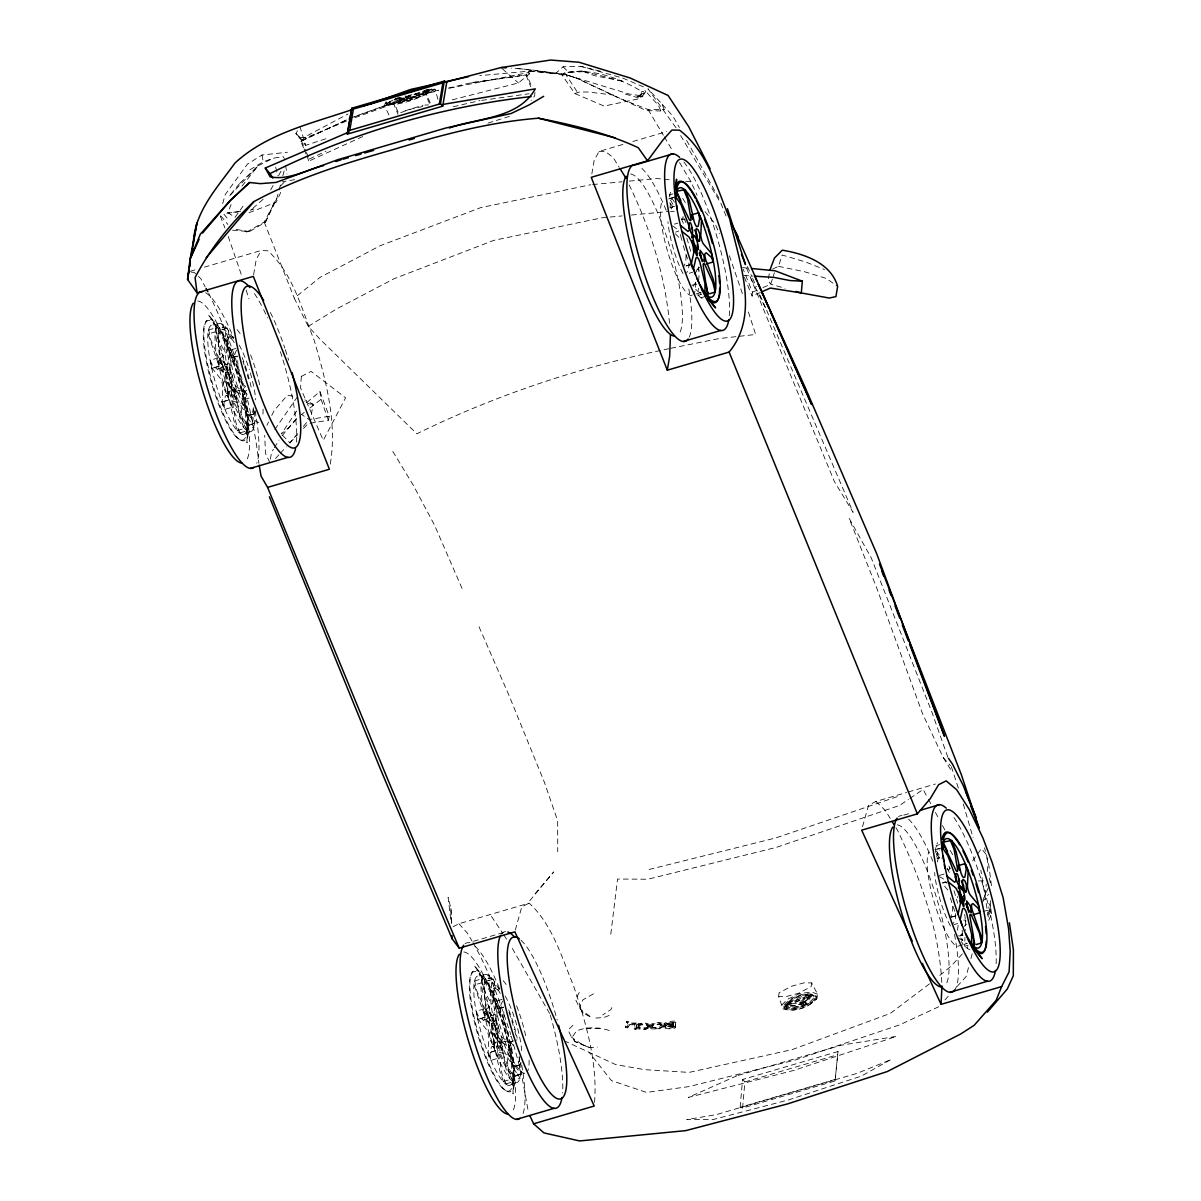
<?xml version="1.0" encoding="UTF-8"?>
<svg xmlns="http://www.w3.org/2000/svg" width="1201" height="1201" viewBox="0 0 1201 1201"><rect width="100%" height="100%" fill="white"/><g stroke="black" fill="none" stroke-linecap="round" stroke-linejoin="round"><path stroke-width="0.75" stroke-dasharray="5 3.75" d="M231.418 394.318L231.177 387.608C236.972 386.347 236.132 394.513 236.672 398.147L236.312 398.777C230.382 402.74 231.373 390.16 231.253 387.172L230.097 386.812M497.469 1045.305L497.229 1038.595C503.009 1037.334 502.183 1045.501 502.709 1049.134L502.363 1049.764C496.433 1053.727 497.409 1041.132 497.304 1038.159L496.148 1037.799M636.275 1026.87L636.26 1027.26A4.894 2.402 -1.4 0 0 636.935 1028.311A5.044 2.477 -1.4 0 0 637.926 1028.882L645.583 1029.527L650.011 1027.155C650.206 1021.796 642.13 1022.937 638.602 1023.807A4.954 2.432 -1.5 0 0 636.56 1025.399L636.38 1026.48A4.954 2.432 -1.4 0 1 638.422 1024.933C642.01 1024.138 648.45 1023.057 650.011 1027.155M636.47 1025.714L636.47 1026.089A4.804 2.372 -1.5 0 0 637.13 1027.125A4.954 2.432 -1.5 0 0 638.106 1027.681L645.628 1028.311L649.981 1025.984M649.846 1026.3L649.966 1025.519A4.954 2.387 -8.1 0 1 651.993 1023.822C655.506 1022.682 663.387 1020.7 663.658 1026.149L659.259 1028.882L651.663 1028.927A5.044 2.432 -8.1 0 1 650.687 1028.446A4.894 2.357 -8.1 0 1 650.011 1027.471L649.846 1026.3A4.894 2.357 -8.1 0 0 650.522 1027.275A5.044 2.432 -8.1 0 0 651.497 1027.756L659.934 1027.501L662.487 1026.345L663.462 1024.363M650.011 1027.471L650.131 1026.705A4.954 2.387 -8.1 0 1 652.158 1024.993L659.95 1023.852L663.628 1025.534M805.976 1005.207C799.791 1004.712 790.408 1009.801 785.454 1005.087C791.489 1008.69 801.022 1001.769 805.976 1005.207L797.539 1008.089L791.444 1008.78L787.045 1008.149L785.454 1005.087C790.964 998.181 803.319 992.506 811.155 995.629L804.07 1003.255C782.992 1009.14 781.521 1003.451 804.4 997.596L804.88 998.601L800.241 1004.081L799.761 1003.075L804.4 997.596M785.919 1007.159L785.934 1006.108M798.44 1007.849L790.168 1009.215L784.238 1007.564A5.314 3.002 -25.4 0 1 784.298 1004.531C791.699 996.575 806.201 990.45 816.155 995.824L816.125 997.506L812.987 1001.214L801.938 1006.813M816.635 996.845L816.605 998.511C809.609 1006.978 795.152 1012.758 784.718 1008.57A5.314 3.002 -25.4 0 1 784.778 1005.537C792.18 997.581 806.682 991.456 816.635 996.845L816.155 995.824M237.708 360.69L238.128 371.604A11.259 2.522 73.7 0 0 240.305 378.78L245.635 386.842M503.759 1011.677L504.18 1022.591A11.259 2.522 73.7 0 0 506.357 1029.767L510.65 1036.568M686.056 255.378L685.846 261.458L684.015 266.082M952.693 906.185L952.498 912.265L950.667 916.888M234.51 361.096L233.429 360.12A11.259 2.522 73.7 0 1 230.817 355.586L225.353 337.271L225.563 326.717L218.522 328.774L218.627 338.727L223.551 359.594A6.11 1.366 73.7 0 0 226.449 364.609L234.51 361.096L234.886 353.785L236.837 349.446M500.547 1012.083L499.481 1011.107A11.259 2.522 73.7 0 1 496.869 1006.573L491.389 988.258L491.599 977.689L484.573 979.761L484.679 989.714L489.603 1010.581A6.11 1.366 73.7 0 0 492.5 1015.581L500.547 1012.083L500.922 1004.772L502.874 1000.433M688.954 262.869L688.683 268.363L686.732 272.702M955.606 913.691L955.32 919.17L953.369 923.509M990.675 900.66L990.074 912.024L988.408 917.444L980.827 870.109M991.471 885.737L988.588 863.579L984.535 847.846M647.909 1027.786C649.831 1021.931 636.86 1022.066 638.106 1027.681L638.602 1023.807M236.027 348.41L230.742 349.956L227.605 364.203M502.063 999.382L496.794 1000.943L493.656 1015.19M760.398 292.428L752.096 296.062L752.426 292.188L743.224 269.264M985.345 895.135L986.261 884.221M987.327 871.491L987.928 864.225L986.471 854.947L981.472 848.522L972.014 861.702M740.131 1107.307L742.563 1079.504L838.013 1051.521L835.07 1080.945L742.578 1108.058L740.131 1107.307L835.581 1079.324M742.578 1108.058L744.875 1081.936L742.563 1079.504M835.07 1080.945L838.013 1051.521M594.555 1102.353C597.663 1062.45 586.013 1023.012 573.477 985.586C561.588 957.002 552.58 924.665 529.146 903.137L458.917 923.719L451.681 927.487M534.955 92.462L534.61 96.035L531.112 100.404M248.127 433.516L246.971 442.944C247.346 398.041 234.435 350.797 207.968 314.257L214.273 321.793M514.178 1084.503L513.022 1093.931C513.382 1049.028 500.487 1001.769 474.02 965.229L480.31 972.78M610.799 934.153L617.539 879.042L647.924 879.222L776.161 847.426L899.594 805.436L908.436 799.431M957.497 930.174L958.458 922.758M778.623 996.485L779.119 992.747L791.759 986.171L804.25 982.793L811.666 982.913L817.596 994.233L816.905 998.842C808.408 1007.099 794.657 1012.563 783.022 1008.87L778.623 996.485L786.039 996.62L798.53 993.242L811.17 986.652L811.666 982.913M247.181 394.378L243.172 389.679L234.585 391.466A6.11 1.366 73.7 0 0 235.096 397.666L242.437 417.302L247.766 425.274L247.091 429.327L254.132 427.271L248.217 418.594L242.302 403.191A11.259 2.522 73.7 0 0 240.77 403.956L242.662 421.371L247.001 430.829L239.96 432.9L237.333 430.498L234.15 421.446L229.391 400.534A6.11 1.366 73.7 0 0 226.494 395.519L225.338 395.925L223.941 403.761L225.112 409.331L232.138 407.259L230.682 402.635L233.024 394.754L226.494 395.519M675.983 127.741L647.97 88.784L662.201 104.247L664.213 109.696L660.835 110.972L658.553 105.568L644.847 90.315L645.748 91.937L640.854 95.765L629.129 94.008L567.968 75.378L561.963 74.837L564.65 72.781C591.553 68.007 618.545 77.51 641.514 91.291L640.508 98.437L604.133 106.078L574.814 93.528L561.963 74.837L530.932 69.718L511.176 68.142M513.232 1045.365L509.209 1040.667L500.637 1042.453A6.11 1.366 73.7 0 0 501.147 1048.653L508.488 1068.274L513.818 1076.261L513.142 1080.315L520.168 1078.258L514.268 1069.581L508.353 1054.178A11.259 2.522 73.7 0 0 506.822 1054.943L508.714 1072.358L513.052 1081.816L506.011 1083.887L503.369 1081.485L500.186 1072.433L495.428 1051.521A6.11 1.366 73.7 0 0 492.545 1046.506L491.374 1046.912L489.993 1054.748L491.149 1060.303L498.19 1058.246L496.734 1053.622L499.076 1045.741L492.545 1046.506M246.836 432.96L247.571 427.766M512.872 1083.948L513.608 1078.753M627.327 1028.011L629.985 1024.603L635.089 1023.477L634.894 1024.633C631.065 1023.883 628.423 1027.846 625.541 1027.711L626.517 1021.3L628.183 1021.586C624.535 1029.662 632.732 1021.39 636.65 1024.243L636.86 1023.072L631.201 1023.027L628.423 1024.168L627.492 1025.999M634.218 1029.197L634.428 1028.041L636.095 1028.326L635.884 1029.482L634.218 1029.197L635.089 1023.477M635.884 1029.482L636.86 1023.072M671.944 1024.483L666.09 1023.537L673.461 1022.186L673.04 1027.38C664.183 1030.533 662.111 1023.402 671.944 1024.483L672.11 1025.654L665.234 1027.05M672.11 1025.654L672.035 1023.868M673.04 1027.38L673.461 1022.186M663.973 1023.597L666.09 1024.543C656.647 1027.951 672.485 1030.278 675.112 1027.831L675.713 1021.42C673.836 1020.28 658.929 1022.727 666.255 1025.729L666.09 1023.537M675.112 1027.831L675.713 1021.42M224.362 366.17L224.647 364.519A11.259 2.522 73.7 0 0 224.182 358.904L216.72 341.594L215.114 331.941L208.088 333.998L217.846 362.462A6.11 1.366 73.7 0 1 218.357 368.662L217.291 369.368L212.127 364.789L210.22 360.225L217.261 358.153L218.387 362.041L224.362 366.17L217.291 369.368M243.172 389.679L242.887 391.331A11.259 2.522 73.7 0 0 243.353 396.946L248.847 414.825L254.807 423.217L247.766 425.274M362.687 136.569L308.897 161.099L309.242 159.057L325.966 151.251M270.39 459.172L271.516 452.372L273.393 449.294M311.389 414.465L313.086 404.257L304.919 399.828M490.413 1017.157L490.684 1015.506A11.259 2.522 73.7 0 0 490.233 1009.891L482.757 992.581L481.166 982.928L474.125 984.985L483.883 1013.434A6.11 1.366 73.7 0 1 484.393 1019.634L483.327 1020.355L478.178 1015.761L476.272 1011.212L483.312 1009.14L484.438 1013.028L490.413 1017.157L483.327 1020.355M509.209 1040.667L508.939 1042.318A11.259 2.522 73.7 0 0 509.389 1047.933L514.899 1065.812L520.859 1074.189L513.818 1076.261M683.054 216.54L682.784 218.192A11.259 2.522 73.7 0 1 681.252 218.957M696.52 271.906L696.805 270.255A11.259 2.522 73.7 0 1 698.336 269.489L699.402 270.465M769.256 273.753L768.115 280.554L770.712 284.202L785.094 288.315M949.706 867.347L949.421 868.999A11.259 2.522 73.7 0 1 947.904 869.764L946.823 868.788M330.275 464.066C337.301 422.437 325.921 380.492 314.332 340.754C301.976 309.933 293.239 273.723 267.868 250.814L261.187 250.484L204.35 267.147M253.621 274.684L256.263 259.356L261.187 250.484M591.838 173.905L594.18 160.273L599.089 151.416L623.965 144.12M626.517 1021.3L626.306 1022.456L627.973 1022.742L628.183 1021.586M625.541 1027.711L625.751 1026.555L627.538 1026.855M231.703 386.257L230.877 388.163L231.733 384.29L232.063 387.322L226.073 366.38C231.328 365.044 228.52 374.637 232.559 377.054A40.519 9.083 73.7 0 0 255.047 411.703M497.754 1037.244L496.929 1039.15L497.784 1035.277L498.1 1038.31L492.125 1017.367C497.379 1016.031 494.557 1025.624 498.61 1028.041A40.519 9.083 73.7 0 0 521.099 1062.69M303.463 428.487L308.177 423.578L328.383 420.275L329.209 416.267L319.931 391.541L306.27 402.981M967.27 948.64L967.751 946.508M388.929 114.981L384.53 105.613L384.966 103.781L392.832 100.253M515.304 930.099L521.744 906.935L529.146 903.137M862.528 826.678L868.548 805.255L875.949 801.457L906.56 792.48M229.706 378.24L232.724 376.423L228.851 366.215M495.758 1029.227L498.76 1027.41L494.902 1017.202M232.544 230.217L249.403 231.613L265.421 222.215L276.755 198.75L278.632 191.665M279.097 189.908L280.959 182.837M282.836 175.766L284.247 170.452M968.471 967.631L966.039 976.653L956.116 987.597M970.903 958.623L972.36 953.219M222.68 203.6L225.188 194.637L247.496 164.042L262.028 155.019L287.474 152.227M987.822 915.162L990.375 906.245L988.828 903.332M988.333 887.704L981.652 903.047L988.558 894.19M772.333 279.157L770.712 284.202L762.395 287.835M772.874 277.476L774.495 272.447M772.708 269.009L778.503 266.337L782.166 255.017L805.556 261.953L824.502 269.549M648.015 1025.954C646.243 1030.953 636.425 1024.858 638.241 1027.38C640.343 1030.068 648.825 1030.248 648.015 1025.414M230.877 388.163L231.253 387.172M496.929 1039.15L497.304 1038.159M452.192 99.863L518.427 82.959L529.296 74.012L530.932 69.718L528.2 72.6L449.054 88.243M638.226 1026.9C640.058 1024.048 645.943 1024.033 648.045 1026.585M237.603 356.112L232.754 357.282L230.982 361.666L230.157 373.661A6.11 1.366 73.7 0 0 232.559 381.588L234.465 385.011L243.187 391.751L249.433 389.424M503.639 1007.099L498.79 1008.27L497.034 1012.653L496.193 1024.648A6.11 1.366 73.7 0 0 498.595 1032.575L500.517 1035.998L509.239 1042.723L517.03 1039.841M243.067 206.182L235.006 217.336L227.815 212.577L231.072 204.515M988.723 920.356L991.621 913.766L990.375 906.245M265.421 222.215L275.584 199.261M280.764 192.34L276.245 202.203L247.241 213.403M430.378 89.459L431.76 89.805A7.491 1.801 -19.6 0 1 430.769 91.892C417.272 98.857 401.329 105.448 386.121 104.547L386.031 101.65M386.121 104.547L390.79 100.809M611.849 1007.639L610.919 1009.606L602.737 1014.89M266.937 425.259L268.544 421.986M271.741 415.441L274.158 410.547L287.339 395.294L296.392 396.645M221.6 359.895L222.395 365.93L225.142 370.403L226.238 369.908L225.082 364.609L222.275 360.03L218.522 360.885L219.753 366.921L222.816 371.935L225.803 370.448M487.651 1010.882L488.432 1016.917L491.179 1021.39L492.275 1020.895L491.134 1015.596L488.327 1011.017L484.573 1011.873L485.805 1017.908L488.867 1022.922L491.855 1021.435M233.94 387.683L234.15 393.673L236.312 398.777M499.991 1038.67L500.201 1044.66L502.363 1049.764M223.506 367.791L219.708 358.664L223.506 367.791L223.551 371.995M489.558 1018.778L485.759 1009.651L489.558 1018.778L489.588 1022.982M205.791 322.213L206.437 321.012M246.625 232.123L264.205 222.035L276.755 198.75M471.828 973.2L472.473 971.999M270.705 189.878L273.348 185.089M278.632 175.496L281.274 170.707M579.287 992.506L575.474 999.337L579.407 1007.594L583.161 1013.043L591.447 1017.457L580.473 1009.335M297.518 130.774L295.926 133.611L299.259 137.635L303.328 140.262L305.7 145.336L328.894 137.785M233.85 399.993L233.61 393.087L231.177 387.608M499.901 1050.98L499.646 1044.074L497.229 1038.595M529.296 74.012L528.2 72.6L530.932 69.718M664.138 1024.783L666.72 1023.417L675.878 1022.591M662.997 1027.215L666.255 1025.729M274.323 447.748L278.992 440.061M800.241 1004.081L804.085 1002.97L810.495 995.989L810.014 994.983L786.07 1004.096C791.369 1001.349 802.133 994.218 811.155 995.629M208.764 329.945L210.821 340.018L218.672 357.523A6.11 1.366 73.7 0 0 220.353 356.682L215.895 326.372L222.921 324.315L222.906 335.049L226.749 351.893A11.259 2.522 73.7 0 1 225.233 352.659L217.351 337.826L215.805 327.873L208.764 329.945L208.088 333.998M474.8 980.932L476.857 991.005L484.709 1008.51A6.11 1.366 73.7 0 0 486.405 1007.669L481.931 977.359L488.972 975.302L488.957 986.036L492.8 1002.88A11.259 2.522 73.7 0 1 491.269 1003.646L483.387 988.813L481.841 978.86L474.8 980.932L474.125 984.985M226.689 381.227L226.509 387.458L228.025 391.196L228.866 392.142L230.157 391.616L229.706 386.001L227.394 381.363L223.446 382.083L223.791 388.238L226.434 393.463L229.631 392.292M492.725 1032.214L492.545 1038.445L494.061 1042.183L494.902 1043.114L496.193 1042.603L495.758 1036.988L493.431 1032.35L489.498 1033.07L489.843 1039.225L492.485 1044.435L495.668 1043.279M625.331 94.098L640.508 98.437L645.748 91.937L641.514 91.291M274.804 429.508L297.172 397.216M296.707 410.997L281.319 433.951L289.141 427.361L298.644 416.777M395.129 98.302C408.865 98.857 392.247 103.106 388.884 102.235M400.669 99.188C402.155 104.367 392.922 103.616 389.514 103.992L388.358 101.83M227.289 393.628L227.875 389.034L226.689 384.35L224.737 380.657L223.971 381.287L224.767 381.438M493.341 1044.615L493.911 1040.021L492.725 1035.337L490.789 1031.644L490.008 1032.275L490.804 1032.425M241.956 186.125L258.17 165.768L273.378 158.187L283.061 156.61L284.472 158.487M282.175 435.723L297.082 417.633M263.124 199.276L250.814 210.115L253.366 209.004L250.033 210.325M282.55 435.227L289.861 442.899L298.869 431.91M303.373 426.43L307.876 420.935M529.761 900.72L553.736 871.926L534.1 894.895M225.758 372.46L226.524 371.544M491.794 1023.447L492.56 1022.531M944.947 999.908L949.916 994.428M811.561 994.758L805.301 1001.634L805.556 1003.601C808.198 1006.198 813.708 1001.003 814.924 997.941L813.542 995.434L811.561 994.758L814.698 997.16M812.041 995.779L805.556 1003.601M243.187 391.751L243.953 390.91L245.635 399.047L249.147 398.026M509.239 1042.723L513.518 1040.877M275.494 458.512L279.097 454.609M280.283 453.302L286.273 446.802M803.949 1003L811.035 995.389L803.964 1002.715L800.121 1003.841L801.668 1003.676M962.331 953.909L950.937 966.28L938.086 976.833M810.675 994.623L803.589 1002.235L786.655 1004.576M289.861 442.899L297.563 434.642M280.554 186.005L284.382 182.027M346.428 121.151L305.654 137.845L303.328 140.262L295.926 133.611L305.7 145.336L299.905 126.525M572.907 1025.279L568.118 1030.053L571.511 1037.229L575.084 1041.627L589.871 1047.632L597.422 1047.062M963.998 926.481L966.565 924.124M220.188 358.423L226.389 352.719M697.165 269.429L699.643 267.147M486.24 1009.41L492.44 1003.706M787.135 1005.582L804.88 998.601M600.395 71.204L580.744 66.325L563.089 66.761L555.432 73.666L530.151 71.069L479.709 75.648M437.945 99.323L435.077 89.174C420.44 98.962 401.629 102.31 384.53 105.613M929.514 983.859L890.241 1013.434L792.315 1049.569L689.119 1072.403L644.592 1069.656L615.678 1064.581L565.551 1041.417M668.957 348.71C581.915 366.5 496.629 394.574 416.852 433.801L320.112 339.282L308.237 326.357L294.26 298.148L320.202 277.266L380.147 245.74L480.565 207.668L590.742 184.729M301.436 414.6L304.243 412.423M309.843 408.07L321.042 399.348L319.931 391.541M390.76 101.5L388.974 103.571M909.908 798.425L923.149 789.432L927.547 797.644M428.847 89.88C418.684 95.224 407.094 101.454 395.369 99.173M218.942 366.29L211.901 368.362L218.942 366.29L219.948 369.593L225.983 374.036L227.229 377.069A11.259 2.522 73.7 0 1 229.406 384.245L230.082 387.548L227.86 395.73L229.091 399.813L222.2 402.245L225.112 409.331M484.979 1017.277L477.938 1019.349L484.979 1017.277L485.985 1020.58L492.035 1025.023L493.266 1028.056A11.259 2.522 73.7 0 1 495.443 1035.232L496.133 1038.535L493.911 1046.717L495.142 1050.8L488.252 1053.232L491.149 1060.303M427.556 89.535L427.811 91.516L406.629 99.173M308.237 326.357L336.85 308.792L394.138 278.692L493.806 240.365L601.626 217.861L622.103 215.925M249.913 169.776L263.214 161.82L273.378 158.187M303.508 147.888L300.805 141.283L349.986 118.283L393.958 102.4L398.192 112.293M354.58 116.767L393.958 102.4M429.327 103.301L425.289 93.393L425.965 93.017L430.198 102.911M471.438 82.869L526.759 74.852L531.698 86.412M429.192 89.159L429.282 91.321L399.828 102.67L399.212 100.914L400.038 100.464L428.667 89.58M299.259 137.635L304.048 137.364L348.125 113.93M642.985 96.14L636.92 96.545L645.748 91.937M786.55 1005.102L810.495 995.989M300.805 141.283L349.311 118.674M938.747 1006.738L899.594 1024.873L795.918 1059.807L689.224 1086.56L646.528 1092.415L611.444 1080.615L589.06 1052.316M752.426 292.188L760.728 288.555M427.181 89.775L402.77 98.377L396.57 97.641M354.926 117.683L413.009 96.711L438.245 90.781M609.192 1015.43L603.773 1017.607L593.204 1018.148M242.737 434.417A56.972 12.761 73.7 0 0 232.258 353.439A56.972 12.761 73.7 0 0 208.644 351.082A56.972 12.761 73.7 0 0 242.737 434.417L249.598 431.714M508.774 1085.404A56.972 12.761 73.7 0 0 498.31 1004.426A56.972 12.761 73.7 0 0 474.68 1002.069A56.972 12.761 73.7 0 0 508.774 1085.404L515.649 1082.702M978.305 880.994L984.189 880.648M675.683 232.138L678.805 230.982M942.335 882.945L945.442 881.789M400.684 112.669L407.604 110.132M509.464 116.347L487.741 123.193M897.177 796.683L775.696 837.968L647.774 869.809M394.408 99.548L400.909 97.326M574.814 93.528L579.227 92.027L588.16 92.012L613.591 95.044M609.252 1030.488C598.638 1027.17 586.673 1026.495 576.39 1031.074L572.592 1036.628L575.084 1041.627L584.317 1045.546M405.292 110.747L423.007 105.163M406.824 98.947L408.895 98.347L408.265 96.59L402.86 98.182L399.242 97.716M190.148 271.306L197.249 269.234M632.837 141.523L666.585 131.63M672.95 193.841L669.437 194.877L674.467 202.128M222.906 329.509L230.907 327.167M669.918 198.45L674.722 197.039M668.747 198.931L675.788 196.874M227.274 337.346L229.826 336.595M672.905 206.692L670.338 207.443A40.519 9.083 73.7 0 1 674.392 208.824M674.407 224.122L677.934 223.101M232.754 357.282L237.318 356.367M222.065 401.87L223.206 406.058L222.065 401.87L229.091 399.813M686.251 265.781L689.764 264.745M689.299 273.228L692.812 272.192M250.754 414.855L253.321 414.105M693.833 284.937L696.385 284.202A40.519 9.083 73.7 0 1 692.346 282.82M248.847 425.109L258.44 422.287A49.721 11.139 73.7 0 1 235.366 379.561A49.721 11.139 73.7 0 1 229.871 328.023M700.648 292.639L691.055 295.446A49.721 11.139 73.7 0 1 667.981 252.72A49.721 11.139 73.7 0 1 662.487 201.183M237.333 430.498L244.358 428.442L240.215 419.149L236.717 400.263A11.259 2.522 73.7 0 0 234.105 395.73L233.024 394.754M701.519 294.41L697.991 295.431L698.427 288.345M705.918 296.287L700.633 297.833L700.934 292.248M908.361 791.954L935.369 784.043M903.828 815.134L911.004 813.032M939.587 844.663L936.074 845.684L939.392 850.068M488.957 980.496L496.944 978.154M934.963 849.738L941.359 847.861M942.44 847.681L935.399 849.753L941.344 858.13M493.311 988.333L495.878 987.582M939.542 857.499L936.99 858.25A40.519 9.083 73.7 0 1 941.044 859.631M939.302 875.454L944.571 873.908M498.79 1008.27L503.354 1007.354M942.725 883.08L946.253 882.044M488.972 1055.964L489.242 1057.045L488.101 1052.857L495.142 1050.8M951.132 917.099L956.401 915.552M501.703 1041.747L511.671 1050.034L515.184 1049.013M954.179 924.56L957.692 923.524M516.805 1065.842L519.357 1065.092M960.47 935.759L963.037 935.009A40.519 9.083 73.7 0 1 958.983 933.627M514.884 1076.096L524.477 1073.274A49.721 11.139 73.7 0 1 501.402 1030.533A49.721 11.139 73.7 0 1 495.908 979.01M962.496 944.857L957.692 946.268A49.721 11.139 73.7 0 1 934.618 903.527A49.721 11.139 73.7 0 1 929.124 851.989M964.088 944.391L967.285 943.446A49.721 11.139 73.7 0 1 960.68 937.981M503.369 1081.485L510.41 1079.429L506.267 1070.136L502.754 1051.25A11.259 2.522 73.7 0 0 500.141 1046.717L499.076 1045.741M968.156 945.217L964.643 946.253L964.958 937.426M744.875 1081.936L837.352 1054.823M799.761 1003.075L803.604 1001.964L810.39 994.578L810.75 995.329M405.458 96.906L428.172 91.291M407.815 95.765L411.868 94.669M415.111 93.828L429.823 90.901L425.785 93.828L411.568 99.473L398.822 102.896L398.207 101.139M404.031 99.743L399.212 100.914M424.869 90.42L428.457 89.55M685.966 266.037L690.8 264.866M950.982 917.234L957.452 915.672M294.695 179.67L282.445 181.801M983.124 911.394L989.669 909.908L991.621 913.766M425.289 93.393L440.166 89.775M448.363 88.138L472.113 82.479L526.759 74.852M453.257 106.709L479.875 100.629M409.331 109.501L423.608 106.288M593.459 993.827L582.875 999.848L579.588 1006.693L583.161 1013.043M670.774 348.275L719.354 338.532L737.504 336.505M636.92 96.545L640.854 95.765M213.027 324.886L220.233 323.459M479.064 975.873L486.27 974.446M240.47 211.361L223.641 213.808L229.331 220.909M329.209 416.267L309.002 419.569L301.316 414.21M238.474 211.871L227.815 212.577M481.706 100.374L529.056 93.768M739.321 336.295L755.654 334.463L747.713 309.903M592.588 184.549L622.013 181.801M629.369 181.111L656.947 178.529L671.299 179.91M631.411 215.039L668.627 211.526M599.764 1028.191L592.138 1028.867L585.578 1027.951M673.626 1023.372L666.255 1024.708L672.2 1025.038M672.875 1026.194L665.069 1025.879M674.947 1026.66L665.114 1027.185L662.832 1026.044M430.108 89.459L435.077 89.174M424.824 105.087L428.457 104.907M425.244 90.51L429.162 90.54M670.488 211.466L674.211 211.331M530.151 71.069L564.455 74.117L576.705 78.185L619.311 98.302L648.06 109.486L664.213 109.696M660.835 110.972L646.168 110.582L576.705 78.185M599.089 151.416L605.784 151.746L613.321 157.766L619.206 167.299M743.644 275.449L752.577 276.02M685.636 181.291L691.025 181.816L697.105 195.238M742.563 267.613L749.784 268.318M313.086 404.257L309.348 403.896L304.784 401.389M191.274 272.117L194.187 272.417L200.822 278.707L205.191 286.799M399.828 98.437L402.935 98.812L408.415 97.026L403.026 98.617L399.408 98.152M396.255 99.007L403.491 99.923M393.988 99.818L401.284 100.944M517.991 68.502L564.455 74.117L579.783 79.176M236.147 229.406L249.403 231.613M681.958 219.243L685.306 219.828M233.234 401.464L241.596 402.905M499.271 1052.451L507.648 1053.893M404.887 95.945L408.265 96.59M405.503 97.701L408.895 98.347M778.503 266.337L804.82 271.816L826.153 278.377L837.637 286.393M218.867 360.195L221.75 363.212M484.919 1011.182L487.786 1014.199M580.744 66.325L619.221 77.104M304.048 137.364L305.654 137.845M817.596 994.233L811.741 992.071L799.536 993.557L787.556 999.292L781.986 1004.787L783.022 1008.87M589.871 1047.632L583.04 1045.065L571.511 1037.229M957.918 938.176L963.487 940.503M622.734 78.08L646.288 88.078M385.491 102.806C400.714 103.706 416.657 97.116 430.153 90.135A7.491 1.801 -19.6 0 0 431.534 88.514L432.165 90.27M672.515 225.833L678.385 230.127M939.167 876.64L943.025 878.577L947.034 883.29M237.137 437.81L238.293 438.44M241.551 440.242A62.242 13.947 73.7 0 0 230.112 351.773A62.242 13.947 73.7 0 0 204.29 349.191A62.242 13.947 73.7 0 0 241.551 440.242L242.767 440.902A63.233 14.157 73.7 0 0 231.147 351.037A63.233 14.157 73.7 0 0 204.921 348.41A63.233 14.157 73.7 0 0 242.767 440.902M503.189 1088.797L504.33 1089.427M507.603 1091.229A62.242 13.947 73.7 0 0 496.163 1002.76A62.242 13.947 73.7 0 0 470.342 1000.178A62.242 13.947 73.7 0 0 507.603 1091.229L508.819 1091.889A63.233 14.157 73.7 0 0 497.199 1002.024A63.233 14.157 73.7 0 0 470.972 999.397A63.233 14.157 73.7 0 0 508.819 1091.889M675.322 233.82L682.003 240.335M226.073 366.38L228.13 369.623L230.322 378.855M492.125 1017.367L494.181 1020.61L496.358 1029.827M215.895 326.372L218.522 328.774M481.931 977.359L484.573 979.761M805.075 1002.58L806.592 1004.351M785.439 1006.153L786.565 1007.129C796.293 1008.765 808.858 1005.327 814.443 996.92L814.218 996.154M502.288 68.757L518.427 82.959M966.039 921.272L964.973 920.296A11.259 2.522 73.7 0 0 963.818 920.236M235.651 390.76L245.635 399.047M875.949 801.457L885.482 810.66L890.226 818.436M563.089 66.761L568.613 72.27L584.587 71.655L581.749 70.904L564.65 72.781L577.351 92.117M947.844 757.215L931.856 712.058L871.25 557.88L849.107 518.247L876.64 587.754L922.578 713.754L943.295 757.711L950.531 765.637M662.201 104.247L673.01 116.287L679.361 127.546M458.917 923.719L467.444 933.222L472.023 941.044M213.493 322.994L217.066 327.107M479.544 973.966L483.102 978.094M705.047 211.661L714.91 223.536L719.474 233.7M944.571 886.128L948.655 891.142M220.819 215.805L227.86 224.452M491.464 916.348L502.769 933.417M503.789 934.963L507.903 941.164M943.295 757.711L952.378 772.258M239.96 432.9L236.012 423.127L232.589 403.446A6.11 1.366 73.7 0 1 234.27 402.605L247.091 429.327M506.011 1083.887L502.048 1074.114L498.64 1054.433A6.11 1.366 73.7 0 1 500.322 1053.592L513.142 1080.315M895.916 827.744L897.823 830.852C920.597 878.982 939.497 930.52 941.869 984.174M392.802 451.411L413.414 485.459L434.432 524.972L462.895 590.382M232.348 388.914L234.255 392.787M498.925 1041.492L500.292 1043.774L498.4 1039.901M549.608 1013.479L510.86 945.893M680.622 135.563L721.05 203.615L726.485 217.171M648.06 109.486L663.342 135.203M664.288 136.809L672.89 151.281M679.571 162.525L691.025 181.816M670.413 199.997L673.851 205.851M472.924 942.605C489.528 971.339 500.337 1003.06 510.695 1034.466M211.766 367.791L220.384 378.54A6.11 1.366 73.7 0 1 222.786 386.467L222.2 402.245M477.803 1018.778L486.435 1029.527A6.11 1.366 73.7 0 1 488.837 1037.454L488.101 1052.857M686.612 140.397L719.009 198.36M208.689 293.284C234.63 346.579 252.33 404.392 258.891 463.361M928.418 799.281L931.045 804.205M935.444 812.401L938.957 818.962M942.47 825.522L945.097 830.446M222.395 365.93L224.227 369.443M488.432 1016.917L490.278 1020.43M223.236 361.051L225.082 364.609M489.287 1012.038L491.134 1015.596M228.385 373.241L225.097 365.765L226.088 368.437M494.437 1024.228L491.134 1016.752L492.14 1019.424M751.18 278.902L766.673 310.368L853.1 512.347L834.335 481.481L745.401 265.211M651.813 1026.239C656.902 1031.719 667.155 1021.45 655.626 1023.447C644.126 1026.84 662.727 1032.89 661.541 1024.588M629.174 184.894C650.582 229.016 665.579 277.011 669.768 325.966M806.712 1004.877L806.111 1003.33M783.758 1006.723L784.238 1007.744M269.82 462.565L265.511 453.468L264.685 435.287M661.706 1025.759C659.499 1023.327 652.834 1023.958 651.978 1027.41M729.367 255.738L743.179 295.866M233.79 357.403L230.742 349.956M499.841 1008.39L496.794 1000.943M747.442 266.502L751.886 276.62M752.622 278.317L756.315 286.739M760.008 295.176L766.673 310.368M479.004 626.757L509.059 695.529L544.518 782.617L557.654 820.748L557.729 851.674M301.481 140.907L305.715 150.801M306.42 152.452L308.537 157.406M744.35 277.161L752.096 296.062M526.083 75.243L530.797 86.787M393.267 102.791L397.996 114.335M304.183 149.54L306.21 154.494M306.886 156.145L308.897 161.099M264.205 222.035L294.26 298.148M220.308 216.06L224.917 227.95M228.22 236.447L241.836 276.125M321.042 399.348L328.383 420.275M951.342 766.718L958.548 788.667M511.266 1036.208L521.054 1071.652L528.515 1112.726M477.938 1019.349L476.272 1011.212M211.901 368.362L210.22 360.225M246.175 290.087L248.877 298.824M963.262 803.949L973.095 837.788M501.027 1039.826L502.138 1043.564M500.201 1044.66L501.327 1048.428M234.976 388.839L236.087 392.577M234.15 393.673L235.276 397.441M275.66 167.119L277.956 176.052M451.546 923.629L450.93 908.421L448.123 897.342L451.111 922.668M989.249 878.021L991.215 886.008M511.671 1050.034L510.005 1041.898M262.028 155.019L263.214 161.82M285.583 165.423L286.979 174.085M673.221 1023.777L673.311 1025.579M957.482 896.531L957.647 897.732M450.93 908.421L451.501 922.713M498.625 1027.936A40.519 9.083 73.7 0 1 499.916 988.963M505.141 996.019A40.519 9.083 73.7 0 1 521.744 1050.815M519.402 1057.015A40.519 9.083 73.7 0 1 506.417 1055.379A40.519 9.083 73.7 0 1 491.029 1003.796A40.519 9.083 73.7 0 1 500.412 993.317M508.774 1009.936A40.519 9.083 73.7 0 1 517.166 1038.099M463.826 951.958A84.31 18.886 73.7 0 1 502.949 1024.438A84.31 18.886 73.7 0 1 512.272 1111.826M520.994 940.233A84.31 18.886 73.7 0 1 557.189 1020.024M501.433 934.123A91.846 20.567 73.7 0 1 506.312 931.676L468.585 942.74A91.846 20.567 73.7 0 0 465.117 943.701M550.268 1015.085A91.846 20.567 73.7 0 1 562.548 1093.045M475.086 946.313A91.846 20.567 73.7 0 1 499.601 988.798M521.714 1065.077A91.846 20.567 73.7 0 1 522.105 1115.714M520.603 1062.6A56.312 12.611 73.7 0 1 503.549 1069.175A56.312 12.611 73.7 0 1 481.106 991.005A56.312 12.611 73.7 0 1 500.111 991.245M509.014 1012.458A56.312 12.611 73.7 0 1 514.448 1029.918M514.914 1031.674A56.312 12.611 73.7 0 1 515.814 1035.217M519.102 1056.67A49.721 11.139 73.7 0 1 505.005 1065.572A49.721 11.139 73.7 0 1 484.483 996.86A49.721 11.139 73.7 0 1 500.262 993.572M503.054 980.601A49.721 11.139 73.7 0 1 506.237 984.685M516.61 1005.807A49.721 11.139 73.7 0 1 526.008 1037.289M529.101 1060.123A49.721 11.139 73.7 0 1 527.119 1071.953M232.589 376.949A40.519 9.083 73.7 0 1 233.88 337.976M239.089 345.032A40.519 9.083 73.7 0 1 249.298 369.563M250.303 372.895A40.519 9.083 73.7 0 1 255.708 399.828M253.306 407.619A40.519 9.083 73.7 0 1 239.735 403.191A40.519 9.083 73.7 0 1 224.917 352.133A40.519 9.083 73.7 0 1 234.36 342.345M242.137 357.463A40.519 9.083 73.7 0 1 251.114 387.112M197.775 300.986A84.31 18.886 73.7 0 1 236.912 373.451A84.31 18.886 73.7 0 1 246.22 460.839M270.39 312.53A84.31 18.886 73.7 0 1 284.772 347.99M285.328 349.701A84.31 18.886 73.7 0 1 288.63 360.21M254.477 293.614A91.846 20.567 73.7 0 1 262.839 308.102M263.604 309.633A91.846 20.567 73.7 0 1 267.478 317.845M280.403 351.713A91.846 20.567 73.7 0 1 296.512 442.058M205.611 292.789A91.846 20.567 73.7 0 1 233.564 337.811M255.017 410.502A91.846 20.567 73.7 0 1 256.729 463.286M254.552 411.613A56.312 12.611 73.7 0 1 237.498 418.188A56.312 12.611 73.7 0 1 215.054 340.018A56.312 12.611 73.7 0 1 234.06 340.258M242.962 361.471A56.312 12.611 73.7 0 1 244.133 364.879M244.704 366.59A56.312 12.611 73.7 0 1 248.397 378.931M253.336 408.94A49.721 11.139 73.7 0 1 237.948 412.784A49.721 11.139 73.7 0 1 218.372 344.837A49.721 11.139 73.7 0 1 234.21 342.585M237.017 329.614A49.721 11.139 73.7 0 1 241.971 336.52M250.574 354.82A49.721 11.139 73.7 0 1 260.332 388.013M263.064 409.136A49.721 11.139 73.7 0 1 262.659 416.477M950.426 925.926A40.519 9.083 73.7 0 1 934.603 872.527M947.034 868.083A40.519 9.083 73.7 0 1 949.466 872.902M962.211 933.357A40.519 9.083 73.7 0 1 956.431 934.378M937.29 862.033A40.519 9.083 73.7 0 1 943.596 858.88M948.82 865.936A40.519 9.083 73.7 0 1 950.396 868.848M964.673 914.351A40.519 9.083 73.7 0 1 965.289 919.245M965.424 920.732A40.519 9.083 73.7 0 1 965.289 930.475M897.267 824.877A84.31 18.886 73.7 0 1 936.39 897.357A84.31 18.886 73.7 0 1 945.712 984.745M898.558 816.62A91.846 20.567 73.7 0 1 902.026 815.659M908.526 819.232A91.846 20.567 73.7 0 1 933.042 861.717M954.495 934.408A91.846 20.567 73.7 0 1 954.81 989.819M953.969 817.521A91.846 20.567 73.7 0 1 995.989 965.964M954.78 911.319A56.972 12.761 73.7 0 1 952.993 906.17M951.853 902.672A56.972 12.761 73.7 0 1 949.676 895.511M969.973 949.511A56.312 12.611 73.7 0 1 961.265 941.584M935.384 852.455A56.312 12.611 73.7 0 1 937.606 842.727M950.141 850.428A56.312 12.611 73.7 0 1 953.579 856.373M936.795 857.004A49.721 11.139 73.7 0 1 938.717 849.182M936.27 853.581A49.721 11.139 73.7 0 1 941.239 860.486M954.014 890.737A49.721 11.139 73.7 0 1 957.572 903.212M962.181 930.099A49.721 11.139 73.7 0 1 961.911 940.458M682.979 273.603A40.519 9.083 73.7 0 1 667.951 221.72M681.192 218.792A40.519 9.083 73.7 0 1 683.639 223.866M695.574 282.55A40.519 9.083 73.7 0 1 689.779 283.571M671.164 209.094A40.519 9.083 73.7 0 1 676.959 208.073M683.759 218.042A40.519 9.083 73.7 0 1 686.191 223.116M698.472 266.877A40.519 9.083 73.7 0 1 698.652 279.668M630.615 174.07A84.31 18.886 73.7 0 1 669.753 246.55A84.31 18.886 73.7 0 1 679.06 333.938M641.889 168.425A91.846 20.567 73.7 0 1 666.405 210.896M688.819 288.976A91.846 20.567 73.7 0 1 688.158 339.012M683.909 162.03A91.846 20.567 73.7 0 1 716.847 236.462A91.846 20.567 73.7 0 1 729.202 316.749M687.527 258.8A56.972 12.761 73.7 0 1 682.528 242.917M681.567 239.359A56.972 12.761 73.7 0 1 679.796 232.228M702.105 298.373A56.312 12.611 73.7 0 1 697.045 294.065M669.182 197.009A56.312 12.611 73.7 0 1 670.969 191.92M682.663 198.345A56.312 12.611 73.7 0 1 686.071 203.96M699.567 292.353A49.721 11.139 73.7 0 1 692.962 285.643M670.083 208.133A49.721 11.139 73.7 0 1 672.08 198.36M669.633 202.774A49.721 11.139 73.7 0 1 672.815 206.857M686.807 238.158A49.721 11.139 73.7 0 1 690.92 252.405M695.679 282.295A49.721 11.139 73.7 0 1 693.698 294.125M301.346 376.408L300.55 388.013L323.279 440.362L345.603 397.816L311.119 371.409L301.346 376.408M239.464 183.663L229.061 196.394L258.17 165.768L239.464 183.663M890.241 1059.913L861.342 1076.111L788.261 1099.996L713.859 1119.362L686.777 1119.557L716.066 1114.693L856.808 1073.439L890.241 1059.913M736.904 1075.781L688.338 1097.414L793.906 1070.376L896.622 1036.343L841.045 1045.245L736.904 1075.781M622.253 81.113L594.405 75.663L581.749 70.904L622.253 81.113M494.302 1048.593L493.911 1043.864L494.302 1048.593M228.25 397.606L227.86 392.877L228.25 397.606M492.035 1024.648A8.167 1.832 73.7 0 0 496.478 1037.874A8.167 1.832 73.7 0 0 496.268 1028.491A8.167 1.832 73.7 0 0 492.035 1024.648M491.314 1025.399A7.506 1.681 73.7 0 0 495.397 1037.544A7.506 1.681 73.7 0 0 495.202 1028.927A7.506 1.681 73.7 0 0 491.314 1025.399M225.998 373.661A8.167 1.832 73.7 0 0 230.442 386.887A8.167 1.832 73.7 0 0 230.217 377.504A8.167 1.832 73.7 0 0 225.998 373.661M225.278 374.412A7.506 1.681 73.7 0 0 229.346 386.557A7.506 1.681 73.7 0 0 229.151 377.94A7.506 1.681 73.7 0 0 225.278 374.412"/><path stroke-width="1.5" d="M702.27 261.638L699.327 252.705L701.174 256.218M968.907 912.445L965.979 903.512L967.811 907.025M670.443 335.049L669.663 356.322L667.306 370.193L729.112 352.073C760.458 314.407 738.72 260.947 729.728 218.972C717.102 188.332 707.074 150.801 679.466 130.143L671.914 130.053L662.862 140.142L647.519 160.814L591.252 177.313L667.306 370.193M675.998 189.968L676.583 179.204L675.623 187.056M751.586 268.499L775.035 270.765L802.343 281.184L801.292 292.954L829.275 298.058L835.926 296.587L837.637 286.393C830.912 262.809 804.13 253.801 782.286 250.183L774.435 258.08L769.826 270.345M912.25 941.179L861.687 830.176L917.354 813.858L930.25 798.65L938.612 784.718L946.178 780.875L956.702 789.778L969.507 809.834L982.928 837.953L992.281 862.798L1003.135 897.702L1008.585 928.718L1010.206 951.267L1009.095 971.834L1001.649 986.576L941.029 1004.351L941.959 985.991M189.082 270.375L187.581 279.488L197.069 292.879L253.336 276.38L329.389 469.261L267.598 487.381L261.037 476.121L259.206 465.177M189.683 266.727L190.283 263.094M192.1 252.15L192.7 248.517M193.301 244.869C193.721 212.412 217.141 187.896 234.886 163.126C267.298 133.056 312.305 123.358 352.959 109.321M347.299 134.137L351.803 108.225L444.28 81.113L446.757 82.088L442.734 106.153L347.299 134.137L351.803 108.225M349.836 130.203L353.379 109.066L442.899 82.809L439.356 103.962M442.734 106.153L440.497 103.721L444.28 81.113M190.268 260.977L187.581 279.488L190.073 259.086L196.904 222.996L190.899 257.359M707.764 294.275L706.218 284.322M974.401 945.082L972.855 935.129M697.346 240.2L697.06 234.69L694.703 230.007M963.983 891.007L963.697 885.497L961.34 880.828M693.367 243.668C698.907 268.123 698.216 249.102 693.848 243.908M960.019 894.475C965.544 918.93 964.853 899.909 960.485 894.715M971.684 944.181L971.579 934.228L966.64 913.361A6.11 1.366 73.7 0 0 963.757 908.361L962.602 908.752L960.184 919.456M1001.649 986.576L996.154 1000.328L974.191 1025.279L960.8 1033.926L887.284 1071.547L787.571 1103.914L685.711 1130.636L579.663 1140.95L543.948 1132.903L533.604 1123.806L529.971 1115.894M691.401 263.394L693.803 252.675L693.412 248.487A6.11 1.366 73.7 0 0 691.01 240.56L689.089 237.137L681.613 231.102M693.547 268.649L695.949 257.945L697.105 257.539A6.11 1.366 73.7 0 1 700.003 262.554L704.927 283.421L705.032 293.374L707.674 295.776L703.201 265.466A6.11 1.366 73.7 0 1 704.882 264.625L712.748 282.13L714.7 289.891L714.79 292.203L709.521 293.75M958.038 914.216L960.44 903.497L960.049 899.294A6.11 1.366 73.7 0 0 957.647 891.382L955.726 887.944L948.25 881.909M199.096 239.359L190.073 259.086L200.312 234.195L230.022 200.702L249.628 182.507L260.452 183.648L276.095 182.417L337.811 159.688L445.976 127.967L511.131 113.51L529.311 104.817L543.678 96.305M700.048 254.357L701.804 258.936L704.687 261.953L703.801 255.228L700.003 250.153L700.829 256.699M966.685 905.164L968.456 909.742L971.324 912.76L970.453 906.034L966.655 900.96L967.466 907.506M647.519 160.814L638.226 147.693C606.64 133.011 572.502 124.784 538.438 118.193C488.537 122.142 440.136 135.263 392.442 149.81C344.927 163.261 297.443 177.943 253.876 201.618C230.352 223.536 209.965 249.072 195.072 277.611L197.069 292.879M714.79 292.203L715.481 288.15L713.214 279.263L705.708 259.686A6.11 1.366 73.7 0 1 705.212 253.486L706.278 252.78L711.427 257.359L713.334 261.923L706.293 263.995M976.158 944.556L981.442 943.01L982.118 938.957L972.36 910.508A6.11 1.366 73.7 0 1 971.849 904.308L972.915 903.587L978.079 908.181L979.971 912.73L972.945 914.802M699.582 240.861L699.763 233.91L698.051 229.751L696.265 228.52L695.679 233.114L696.865 237.798L698.817 241.491L699.582 240.861L698.787 240.71M966.235 891.667L966.4 884.717L964.703 880.558L962.917 879.327L962.331 883.921L963.517 888.605L965.469 892.298L966.235 891.667L965.439 891.517M206.197 257.75L253.876 201.618M202.564 233.024L230.337 200.462L249.628 182.507M987.312 1012.218L1007.309 988.993L1013.314 975.752L1013.419 949.766L1009.425 922.833M349.176 131.915L265.286 168.035L270 173.62C351.728 132.756 440.272 106.844 531.052 96.575M762.065 291.693L770.381 288.06L801.292 292.954L795.888 291.408M370.148 104.037L410.727 89.414L468.495 76.669M401.389 94.324L404.046 93.363M323.639 165.528C306.27 169.896 288.585 180.6 270.135 176.817L265.286 168.035M335.935 161.474L341.204 159.748M361.876 106.439L399.302 94.309L423.998 87.808M409.166 139.992L414.405 138.43M408.655 91.892L418.398 89.204M409.901 91.997L413.369 90.976M348.02 130.834L440.497 103.721M673.115 153.788L635.374 164.852A91.846 20.567 73.7 0 0 640.658 262.509A91.846 20.567 73.7 0 0 688.158 339.012M692.872 219.513L691.416 214.889L698.457 212.817L699.613 218.387L698.231 226.223L697.06 226.629A6.11 1.366 73.7 0 1 694.178 221.615L689.404 200.702L685.08 189.623L676.553 191.304L680.892 200.777M250.439 468.36L288.18 457.296M683.294 341.459L721.02 330.395M919.996 810.39L939.752 804.595M269.414 496.839L380.342 768.85L452.146 938.822L459.217 948.174L514.884 931.856L594.225 1106.031L533.604 1123.806M959.509 870.32L958.053 865.696L965.094 863.639L966.265 869.194L964.868 877.03L963.712 877.436A6.11 1.366 73.7 0 1 960.815 872.421L956.056 851.509L951.732 840.445L943.205 842.126L947.544 851.584M516.49 1119.347L554.216 1108.283M949.931 992.266L987.657 981.202M343.006 159.223L348.395 157.661M355.601 155.59L361.006 154.028M364.594 152.992L373.601 150.38M445.166 82.238L500.937 67.586L550.613 60.05L578.987 62.227L630.225 78.02L668.071 95.464L688.653 126.57L710.121 168.771M443.139 104.382L535.286 88.874C518.352 119.049 477.953 117.608 449.354 128.027M802.343 281.184L789.883 280.539L773.984 277.416L754.363 276.14M500.937 67.586L506.056 67.856M538.438 118.193L615.182 137.83M680.427 225.368L687.903 231.388L688.969 230.682A6.11 1.366 73.7 0 0 688.458 224.482L681.117 204.846L675.788 196.874L676.463 192.821L689.284 219.543A6.11 1.366 73.7 0 0 690.965 218.702L687.557 199.021L683.594 189.248M947.064 876.175L954.54 882.195L955.606 881.489A6.11 1.366 73.7 0 0 955.11 875.289L947.769 855.667L942.44 847.681L943.115 843.627L955.936 870.35A6.11 1.366 73.7 0 0 957.617 869.509L954.195 849.828L950.246 840.054M973.471 946.013L974.311 946.583L973.426 935.909L969.853 916.273A6.11 1.366 73.7 0 1 971.534 915.432L979.385 932.937L981.442 943.01M709.296 300.355L715.586 307.891L709.491 300.49M975.933 951.162L982.238 958.713L976.128 951.297M948.475 758.326L952.453 764.046L963.322 785.724L975.107 815.719M270 173.62L272.912 178.108M620.181 168.891L626.081 178.409M692.587 230.262C691.851 228.52 691.596 221.389 689.314 222.846C688.353 227.995 694.148 242.587 692.136 227.83M959.239 881.069C958.503 879.327 958.233 872.196 955.966 873.667C955.005 878.802 960.785 893.394 958.788 878.637M892.133 821.544L894.024 824.637M698.457 212.817L701.504 220.278L700.768 235.681A6.11 1.366 73.7 0 0 703.17 243.608L711.653 253.786L713.334 261.923M965.094 863.639L968.141 871.085L967.421 886.488A6.11 1.366 73.7 0 0 969.823 894.415L978.305 904.593L979.971 912.73M206.062 288.42L207.818 291.663M734.787 230.382L811.681 404.602L770.246 311.344M730.944 222.846L738.36 237.273M922.368 963.367L941.029 1004.351M754.528 275.75L756.84 280.839M758.386 284.232L805.301 387.788L876.88 554.171L944.466 736.303L909.532 644.111M758.191 284.217L760.443 289.306M761.959 292.699L768.73 307.951M459.217 948.174L388.028 780.08L267.598 487.381M729.112 352.073L917.354 813.858M965.919 792.044L976.323 817.806M741.422 254.432L745.506 264.61L727.431 208.659M879.522 564.155L961.34 774.66L979.205 828.33L970.723 805.916M881.834 571.045L883.816 576.27M889.085 590.186L891.067 595.396M895.03 605.844L899.639 618.02M902.281 624.97L908.211 640.628M960.169 900.825L960.86 902.942M693.517 250.018L694.223 252.135M955.305 876.775L956.446 881.459M688.653 225.968L689.404 228.475L688.819 226.373M960.62 920.401L962.031 925.491M693.983 269.594L695.394 274.684M955.471 877.18L956.041 879.282M452.011 935.579L452.146 938.822M507.798 1114.063A84.31 18.886 73.7 0 1 468.66 1041.597A84.31 18.886 73.7 0 1 459.337 954.21M558.57 1025.294A84.31 18.886 73.7 0 1 556.663 1098.36A84.31 18.886 73.7 0 1 513.698 1003.676A84.31 18.886 73.7 0 1 519.387 938.912M562.008 1097.549A91.846 20.567 73.7 0 1 519.913 1053.878A91.846 20.567 73.7 0 1 500.697 935.309M507.798 932.006A91.846 20.567 73.7 0 1 514.914 937.35M519.943 1118.386A91.846 20.567 73.7 0 1 476.257 1048.023A91.846 20.567 73.7 0 1 463.706 945.187M241.746 463.091A84.31 18.886 73.7 0 1 202.609 390.61A84.31 18.886 73.7 0 1 193.301 303.222M292.083 372.55A84.31 18.886 73.7 0 1 287.94 445.631A84.31 18.886 73.7 0 1 243.773 333.443A84.31 18.886 73.7 0 1 263.665 300.4M295.551 448.664A91.846 20.567 73.7 0 1 243.428 371.109A91.846 20.567 73.7 0 1 249.958 287.594M253.906 467.399A91.846 20.567 73.7 0 1 206.677 385.581A91.846 20.567 73.7 0 1 202.534 291.753M959.659 894.43A8.167 1.832 73.7 0 1 958.878 891.382M958.473 888.665A8.167 1.832 73.7 0 1 958.488 886.698M958.953 885.783A8.167 1.832 73.7 0 1 961.941 889.851M963.757 895.826A8.167 1.832 73.7 0 1 962.872 901.14M954.81 989.819A91.846 20.567 73.7 0 1 910.928 924.695A91.846 20.567 73.7 0 1 897.147 818.106M941.239 986.982A84.31 18.886 73.7 0 1 902.101 914.516A84.31 18.886 73.7 0 1 892.778 827.129M995.449 970.468A91.846 20.567 73.7 0 1 945.037 902.251A91.846 20.567 73.7 0 1 946.268 808.168M986.261 941.029A63.233 14.157 73.7 0 1 971.729 946.313M942.064 839.439A63.233 14.157 73.7 0 1 957.212 840.955M958.008 842.156A63.233 14.157 73.7 0 1 959.644 844.828M962.962 850.924A63.233 14.157 73.7 0 1 968.081 862.033M971.294 870.14A63.233 14.157 73.7 0 1 973.11 875.169M975.963 883.756A63.233 14.157 73.7 0 1 978.575 892.598M985.511 926.451A63.233 14.157 73.7 0 1 986.156 933.642M942.86 849.197A62.242 13.947 73.7 0 1 963.938 851.299A62.242 13.947 73.7 0 1 986.892 935.924A62.242 13.947 73.7 0 1 965.814 933.823M944.902 868.278A62.242 13.947 73.7 0 1 944.331 864.735M943.866 861.342A62.242 13.947 73.7 0 1 943.25 855.833M942.2 849.888A56.972 12.761 73.7 0 1 961.115 854.857A56.972 12.761 73.7 0 1 982.163 927.352A56.972 12.761 73.7 0 1 968.366 940.053M974.747 942.92A56.312 12.611 73.7 0 1 973.696 946.703M694.043 246.55A8.167 1.832 73.7 0 1 692.226 240.575M691.821 237.858A8.167 1.832 73.7 0 1 694.178 236.687M697.12 245.019A8.167 1.832 73.7 0 1 696.22 250.333M674.587 336.175A84.31 18.886 73.7 0 1 635.464 263.71A84.31 18.886 73.7 0 1 626.141 176.307M728.812 319.661A91.846 20.567 73.7 0 1 678.385 251.444A91.846 20.567 73.7 0 1 679.616 157.361M719.669 288.195A63.233 14.157 73.7 0 1 707.254 298.238M675.427 188.632A63.233 14.157 73.7 0 1 690.575 190.133M691.371 191.349A63.233 14.157 73.7 0 1 695.499 198.51M696.325 200.117A63.233 14.157 73.7 0 1 701.429 211.226M704.642 219.333A63.233 14.157 73.7 0 1 707.629 227.755M708.2 229.466A63.233 14.157 73.7 0 1 712.418 243.533M718.874 275.63A63.233 14.157 73.7 0 1 719.519 282.836M676.223 198.39A62.242 13.947 73.7 0 1 697.03 199.951A62.242 13.947 73.7 0 1 720.225 284.082A62.242 13.947 73.7 0 1 699.988 284.592M699.177 283.001A62.242 13.947 73.7 0 1 697.015 278.572M692.827 268.844A62.242 13.947 73.7 0 1 690.98 264.085M676.989 208.659A62.242 13.947 73.7 0 1 676.613 205.026M675.547 199.081A56.972 12.761 73.7 0 1 694.463 204.035A56.972 12.761 73.7 0 1 715.511 276.545A56.972 12.761 73.7 0 1 701.729 289.246M708.095 292.113A56.312 12.611 73.7 0 1 707.059 295.896M959.629 888.094A7.506 1.681 73.7 0 0 963.697 900.24A7.506 1.681 73.7 0 0 963.502 891.622A7.506 1.681 73.7 0 0 959.629 888.094M941.959 848.657A84.31 18.886 73.7 0 0 992.431 971.984A84.31 18.886 73.7 0 0 976.938 852.14A84.31 18.886 73.7 0 0 941.959 848.657M692.977 237.288A7.506 1.681 73.7 0 0 697.06 249.433A7.506 1.681 73.7 0 0 696.865 240.816A7.506 1.681 73.7 0 0 692.977 237.288M675.322 197.85A84.31 18.886 73.7 0 0 725.779 321.162A84.31 18.886 73.7 0 0 710.286 201.333A84.31 18.886 73.7 0 0 675.322 197.85"/></g></svg>
